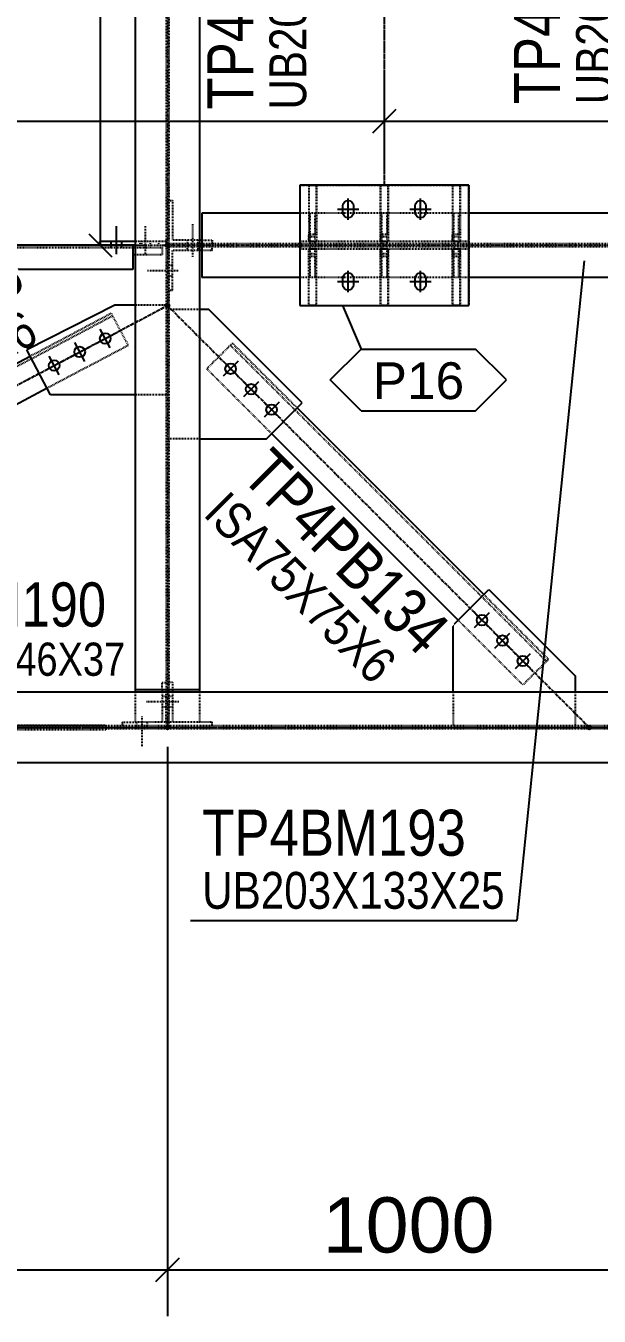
# Model space of a CAD drawing. Header units: millimetres. Extents: x 2102 to 21371, y 12217 to 26594.
# Drawn here: x 17838 to 19028, y 13100 to 15776 of the extents above; entities that cross this region are included whole.
import ezdxf

# ---------------------------------------------------------------- set-up
doc = ezdxf.new("R2010")
doc.units = ezdxf.units.MM
for name, pattern in [('CENTER', [12.7, 7.9375, -1.5875, 1.5875, -1.5875]), ('DXK_LINE_DOT2', [3.9198, 1.9599, -1.9599]), ('DXK_LINE_DOT3', [5.9187, 2.979, -0.9799, 0.9799, -0.9799]), ('DXK_LINE_DOT5', [7.8785, 2.979, -0.9799, 0.9799, -0.9799, 0.9799, -0.9799])]:
    doc.linetypes.add(name, pattern=pattern)
for name, color, linetype in [('1', 7, 'Continuous'), ('2', 7, 'Continuous'), ('4', 7, 'Continuous'), ('6', 7, 'Continuous'), ('7', 7, 'Continuous'), ('8', 7, 'Continuous')]:
    doc.layers.add(name, color=color, linetype=linetype)
doc.styles.add('Arial', font='arial.ttf', dxfattribs={"height": 0.2})
doc.styles.add('Arial Narrow', font='ARIALN.TTF', dxfattribs={"height": 0.2})

# ---------------------------------------------------------------- blocks, each defined once
blk = doc.blocks.new('GridLine-116860372-116905 - 114867')
at = {"layer": '2', "color": 7, "linetype": 'DXK_LINE_DOT5'}
blk.add_line((2535.4, 12570.8), (24512.1, 12570.8), dxfattribs=at)
blk = doc.blocks.new('Part-116860372-114922 - 114867')
at = {"layer": '4', "linetype": 'Continuous'}
for points in [[(20200.6, 12565.8, -1), (20200.6, 12575.8, -1)], [(23950.6, 12565.8, -1), (23950.6, 12575.8, -1)]]:
    blk.add_hatch(color=4, dxfattribs=at).paths.add_polyline_path(points)
at = {"layer": '1', "color": 6, "linetype": 'DXK_LINE_DOT2'}
for p, q in [((20583.1, 12662.3), (20583.1, 12564.6)), ((23568.1, 12574.8), (20583.1, 12574.8)), ((23568.1, 12566.9), (20583.1, 12566.9)), ((23568.1, 12564.6), (23568.1, 12577.1))]:
    blk.add_line(p, q, dxfattribs=at)
at = {"layer": '2', "color": 2, "linetype": 'Continuous'}
for p, q in [((20583.1, 12662.3), (20583.1, 12577.1)), ((23568.1, 12662.3), (20583.1, 12662.3)), ((23568.1, 12577.1), (23568.1, 12662.3)), ((20583.1, 12564.6), (20583.1, 12479.3)), ((23568.1, 12479.3), (23568.1, 12564.6)), ((23568.1, 12479.3), (20583.1, 12479.3))]:
    blk.add_line(p, q, dxfattribs=at)
at = {"layer": '4', "color": 4, "linetype": 'CENTER'}
blk.add_line((20200.6, 12570.8), (23950.6, 12570.8), dxfattribs=at)
at = {"layer": '4', "color": 4, "linetype": 'Continuous'}
for centre in [(20200.6, 12570.8), (23950.6, 12570.8)]:
    blk.add_circle(centre, 5, dxfattribs=at)
blk = doc.blocks.new('Bolt-116860372-115336 - 114867')
at = {"layer": '1', "color": 1, "linetype": 'DXK_LINE_DOT2'}
for p, q in [((21370.8, 12584.8), (21370.8, 12574.8)), ((21384.5, 12599.1), (21384.5, 12520.3)), ((21398.3, 12584.8), (21398.3, 12574.8)), ((21370.8, 12574.8), (21370.8, 12566.9)), ((21398.3, 12574.8), (21398.3, 12566.9))]:
    blk.add_line(p, q, dxfattribs=at)
blk = doc.blocks.new('Part-116860372-114998 - 114867')
at = {"layer": '4', "linetype": 'Continuous'}
for points in [[(21450.6, 15578.3, -1), (21450.6, 15588.3, -1)], [(21450.6, 12565.8, -1), (21450.6, 12575.8, -1)]]:
    blk.add_hatch(color=4, dxfattribs=at).paths.add_polyline_path(points)
at = {"layer": '1', "color": 6, "linetype": 'DXK_LINE_DOT2'}
for p, q in [((21367.3, 15569.1), (21367.3, 15479.8)), ((21533.8, 15569.1), (21367.3, 15569.1)), ((21447, 15569.1), (21447, 13666)), ((21454.1, 15569.1), (21454.1, 15479.8)), ((21533.8, 15569.1), (21533.8, 15479.8)), ((21454.1, 15473.5), (21454.1, 12668.6)), ((21447, 13666), (21447, 12668.6)), ((21367.3, 12662.3), (21367.3, 12584.8)), ((21447, 12584.8), (21447, 12662.3)), ((21454.1, 12662.3), (21454.1, 12584.8)), ((21533.8, 12662.3), (21533.8, 12584.8)), ((21533.8, 12584.8), (21367.3, 12584.8))]:
    blk.add_line(p, q, dxfattribs=at)
at = {"layer": '2', "color": 2, "linetype": 'Continuous'}
for p, q in [((21367.3, 15479.8), (21367.3, 12662.3)), ((21533.8, 15473.5), (21367.3, 15473.5)), ((21447, 15479.8), (21447, 15473.5)), ((21454.1, 15479.8), (21454.1, 15473.5)), ((21533.8, 15479.8), (21533.8, 12662.3)), ((21533.8, 12668.6), (21367.3, 12668.6)), ((21447, 12668.6), (21447, 12662.3)), ((21454.1, 12668.6), (21454.1, 12662.3))]:
    blk.add_line(p, q, dxfattribs=at)
at = {"layer": '4', "color": 4, "linetype": 'CENTER'}
blk.add_line((21450.6, 15583.3), (21450.6, 12570.8), dxfattribs=at)
at = {"layer": '4', "color": 4, "linetype": 'Continuous'}
for centre in [(21450.6, 15583.3), (21450.6, 12570.8)]:
    blk.add_circle(centre, 5, dxfattribs=at)
blk = doc.blocks.new('Part-116860372-115019 - 114867')
at = {"layer": '4', "linetype": 'Continuous'}
for points in [[(21450.6, 13815.8, -1), (21450.6, 13825.8, -1)], [(22700.6, 13815.8, -1), (22700.6, 13825.8, -1)]]:
    blk.add_hatch(color=4, dxfattribs=at).paths.add_polyline_path(points)
at = {"layer": '1', "color": 6, "linetype": 'DXK_LINE_DOT2'}
for p, q in [((22231.7, 13904.1), (21794.2, 13904.1)), ((21464.1, 13824.4), (21464.1, 13817.3)), ((21533.8, 13824.4), (21464.1, 13824.4)), ((22611.1, 13824.4), (21540.1, 13824.4)), ((22687, 13824.4), (22617.3, 13824.4)), ((22687, 13824.4), (22687, 13817.3)), ((21533.8, 13817.3), (21464.1, 13817.3)), ((22611.1, 13817.3), (21540.1, 13817.3)), ((22687, 13817.3), (22617.3, 13817.3)), ((22231.7, 13737.6), (21794.2, 13737.6))]:
    blk.add_line(p, q, dxfattribs=at)
at = {"layer": '2', "color": 2, "linetype": 'Continuous'}
for p, q in [((21540.1, 13904.1), (21540.1, 13737.6)), ((21794.2, 13904.1), (21540.1, 13904.1)), ((22611.1, 13904.1), (22231.7, 13904.1)), ((22611.1, 13904.1), (22611.1, 13737.6)), ((21540.1, 13824.4), (21533.8, 13824.4)), ((22617.3, 13824.4), (22611.1, 13824.4)), ((21540.1, 13817.3), (21533.8, 13817.3)), ((22617.3, 13817.3), (22611.1, 13817.3)), ((21794.2, 13737.6), (21540.1, 13737.6)), ((22611.1, 13737.6), (22231.7, 13737.6))]:
    blk.add_line(p, q, dxfattribs=at)
at = {"layer": '4', "color": 4, "linetype": 'CENTER'}
blk.add_line((21450.6, 13820.8), (22700.6, 13820.8), dxfattribs=at)
at = {"layer": '4', "color": 4, "linetype": 'Continuous'}
for centre in [(21450.6, 13820.8), (22700.6, 13820.8)]:
    blk.add_circle(centre, 5, dxfattribs=at)
blk = doc.blocks.new('Part-116860372-115026 - 114867')
at = {"layer": '4', "linetype": 'Continuous'}
for points in [[(20200.6, 13815.8, -1), (20200.6, 13825.8, -1)], [(21450.6, 13815.8, -1), (21450.6, 13825.8, -1)]]:
    blk.add_hatch(color=4, dxfattribs=at).paths.add_polyline_path(points)
at = {"layer": '1', "color": 6, "linetype": 'DXK_LINE_DOT2'}
for p, q in [((20216.8, 13820.8), (20216.8, 13758.3)), ((20363.1, 13820.8), (20216.8, 13820.8)), ((21361.1, 13820.8), (21437, 13820.8)), ((21437, 13820.8), (21437, 13795.8)), ((20356.8, 13814.6), (20216.8, 13814.6)), ((21361.1, 13814.6), (20363.1, 13814.6)), ((21437, 13814.6), (21367.3, 13814.6)), ((21437, 13795.8), (21367.3, 13795.8)), ((20356.8, 13758.3), (20216.8, 13758.3))]:
    blk.add_line(p, q, dxfattribs=at)
at = {"layer": '2', "color": 2, "linetype": 'Continuous'}
for p, q in [((21361.1, 13820.8), (20363.1, 13820.8)), ((20363.1, 13758.3), (20363.1, 13820.8)), ((21361.1, 13820.8), (21361.1, 13758.3)), ((20363.1, 13814.6), (20356.8, 13814.6)), ((21367.3, 13814.6), (21361.1, 13814.6)), ((21367.3, 13795.8), (21361.1, 13795.8)), ((21361.1, 13758.3), (20356.8, 13758.3))]:
    blk.add_line(p, q, dxfattribs=at)
at = {"layer": '4', "color": 4, "linetype": 'CENTER'}
for p, q in [((20200.6, 13820.8), (20216.8, 13820.8)), ((20363.1, 13820.8), (21361.1, 13820.8)), ((21437, 13820.8), (21450.6, 13820.8))]:
    blk.add_line(p, q, dxfattribs=at)
at = {"layer": '4', "color": 4, "linetype": 'Continuous'}
for centre in [(20200.6, 13820.8), (21450.6, 13820.8)]:
    blk.add_circle(centre, 5, dxfattribs=at)
blk = doc.blocks.new('Part-116860372-116426 - 114867')
at = {"layer": '1', "color": 6, "linetype": 'DXK_LINE_DOT2'}
for p, q in [((21816.8, 13977.1), (21816.8, 13849.6)), ((21816.9, 13977.1), (21816.9, 13849.6)), ((21816.9, 13977.1), (21836.8, 13977.1)), ((21836.8, 13977.1), (21836.9, 13977.1)), ((21836.8, 13849.6), (21836.8, 13977.1)), ((21836.9, 13977.1), (21836.9, 13849.6)), ((21816.8, 13849.6), (21816.8, 13830.8)), ((21816.8, 13849.6), (21816.9, 13849.6)), ((21816.8, 13830.8), (21816.9, 13830.8)), ((21836.9, 13830.8), (21816.8, 13830.8)), ((21816.9, 13830.8), (21816.9, 13849.6)), ((21816.9, 13849.6), (21836.9, 13849.6)), ((21836.8, 13849.6), (21836.8, 13830.8)), ((21836.9, 13849.6), (21836.9, 13830.8))]:
    blk.add_line(p, q, dxfattribs=at)
at = {"layer": '2', "color": 2, "linetype": 'Continuous'}
for p, q in [((21816.9, 13977.1), (21816.8, 13977.1)), ((21816.8, 13977.1), (21816.8, 13977.1)), ((21816.8, 13977.1), (21816.9, 13977.1)), ((21816.9, 13977.1), (21816.9, 13977.1)), ((21816.9, 13977.1), (21836.9, 13977.1)), ((21836.9, 13977.1), (21836.9, 13977.1))]:
    blk.add_line(p, q, dxfattribs=at)
blk = doc.blocks.new('Part-116860372-115074 - 114867')
at = {"layer": '4', "linetype": 'Continuous'}
for points in [[(21450.6, 13659.6, -1), (21450.6, 13669.6, -1)], [(20200.6, 12998.3, -1), (20200.6, 13008.3, -1)]]:
    blk.add_hatch(color=4, dxfattribs=at).paths.add_polyline_path(points)
at = {"layer": '1', "color": 6, "linetype": 'DXK_LINE_DOT2'}
for p, q in [((21308.2, 13637.4), (20379.1, 13145.8)), ((21304.7, 13644), (21094.8, 13532.9)), ((21304.7, 13644), (21348.6, 13561.1)), ((21348.6, 13561.1), (21138.6, 13450.1)), ((20375.6, 13152.5), (20585.5, 13263.5)), ((20419.4, 13069.6), (20375.6, 13152.5)), ((20629.3, 13180.7), (20419.4, 13069.6))]:
    blk.add_line(p, q, dxfattribs=at)
at = {"layer": '2', "color": 2, "linetype": 'Continuous'}
for p, q in [((21094.8, 13532.9), (20585.5, 13263.5)), ((21138.6, 13450.1), (20629.3, 13180.7))]:
    blk.add_line(p, q, dxfattribs=at)
at = {"layer": '4', "color": 4, "linetype": 'CENTER'}
blk.add_line((20200.6, 13003.3), (21450.6, 13664.6), dxfattribs=at)
at = {"layer": '4', "color": 4, "linetype": 'Continuous'}
for centre in [(21450.6, 13664.6), (20200.6, 13003.3)]:
    blk.add_circle(centre, 5, dxfattribs=at)
blk = doc.blocks.new('Part-116860372-115075 - 114867')
at = {"layer": '4', "linetype": 'Continuous'}
for points in [[(21450.6, 13659.6, -1), (21450.6, 13669.6, -1)], [(22544.3, 12565.8, -1), (22544.3, 12575.8, -1)]]:
    blk.add_hatch(color=4, dxfattribs=at).paths.add_polyline_path(points)
at = {"layer": '1', "color": 6, "linetype": 'DXK_LINE_DOT2'}
for p, q in [((21618.9, 13567), (21552.6, 13500.7)), ((22433.2, 12742.1), (21613.6, 13561.7)), ((21618.9, 13567), (21786.8, 13399.1)), ((21720.5, 13332.8), (21552.6, 13500.7)), ((22438.5, 12747.4), (22270.6, 12915.3)), ((22372.2, 12681.1), (22204.3, 12849)), ((22438.5, 12747.4), (22372.2, 12681.1))]:
    blk.add_line(p, q, dxfattribs=at)
at = {"layer": '2', "color": 2, "linetype": 'Continuous'}
for p, q in [((22270.6, 12915.3), (21786.8, 13399.1)), ((22204.3, 12849), (21720.5, 13332.8))]:
    blk.add_line(p, q, dxfattribs=at)
at = {"layer": '4', "color": 4, "linetype": 'CENTER'}
blk.add_line((21450.6, 13664.6), (22544.3, 12570.8), dxfattribs=at)
at = {"layer": '4', "color": 4, "linetype": 'Continuous'}
for centre in [(21450.6, 13664.6), (22544.3, 12570.8)]:
    blk.add_circle(centre, 5, dxfattribs=at)
blk = doc.blocks.new('Bolt-116860372-115309 - 114867')
at = {"layer": '1', "color": 1, "linetype": 'DXK_LINE_DOT2'}
for p, q in [((21447, 12651), (21437, 12651)), ((21454.1, 12651), (21447, 12651)), ((21464.1, 12651), (21454.1, 12651)), ((21480.4, 12637.3), (21395.4, 12637.3)), ((21447, 12623.5), (21437, 12623.5)), ((21454.1, 12623.5), (21447, 12623.5)), ((21464.1, 12623.5), (21454.1, 12623.5))]:
    blk.add_line(p, q, dxfattribs=at)
blk = doc.blocks.new('Bolt-116860372-116122 - 114867')
at = {"layer": '2', "color": 1, "linetype": 'Continuous'}
for p, q in [((22246.7, 12868.5), (22285.6, 12829.6)), ((22246.7, 12829.6), (22285.6, 12868.5)), ((22299.7, 12815.4), (22338.6, 12776.5)), ((22299.7, 12776.5), (22338.6, 12815.4)), ((22352.8, 12762.4), (22391.6, 12723.5)), ((22352.8, 12723.5), (22391.6, 12762.4))]:
    blk.add_line(p, q, dxfattribs=at)
for centre in [(22266.1, 12849), (22319.2, 12796), (22372.2, 12743)]:
    blk.add_circle(centre, 13.7, dxfattribs=at)
blk = doc.blocks.new('Part-116860372-115307 - 114867')
at = {"layer": '1', "color": 6, "linetype": 'DXK_LINE_DOT2'}
for p, q in [((21437, 12668.6), (21437, 12687.3)), ((21437, 12687.3), (21447, 12687.3)), ((21437, 12662.3), (21437, 12584.8)), ((21447, 12668.6), (21447, 12662.3)), ((21334.5, 12574.8), (21334.5, 12584.8)), ((21334.5, 12584.8), (21367.3, 12584.8)), ((21447, 12584.8), (21447, 12574.8))]:
    blk.add_line(p, q, dxfattribs=at)
at = {"layer": '2', "color": 2, "linetype": 'Continuous'}
blk.add_line((21437, 12668.6), (21437, 12662.3), dxfattribs=at)
blk = doc.blocks.new('Part-116860372-116118 - 114867')
at = {"layer": '1', "color": 6, "linetype": 'DXK_LINE_DOT2'}
for p, q in [((21533.8, 13654.5), (21454.1, 13654.5)), ((21533.8, 13319.5), (21454.1, 13319.5))]:
    blk.add_line(p, q, dxfattribs=at)
at = {"layer": '2', "color": 2, "linetype": 'Continuous'}
for p, q in [((21557.8, 13654.5), (21533.8, 13654.5)), ((21800.1, 13412.3), (21557.8, 13654.5)), ((21707.3, 13319.5), (21800.1, 13412.3)), ((21533.8, 13319.5), (21707.3, 13319.5))]:
    blk.add_line(p, q, dxfattribs=at)
blk = doc.blocks.new('Part-116860372-115308 - 114867')
at = {"layer": '1', "color": 6, "linetype": 'DXK_LINE_DOT2'}
for p, q in [((21464.1, 12687.3), (21454.1, 12687.3)), ((21464.1, 12687.3), (21464.1, 12668.6)), ((21454.1, 12668.6), (21454.1, 12662.3)), ((21464.1, 12662.3), (21464.1, 12584.8)), ((21454.1, 12584.8), (21454.1, 12574.8)), ((21566.6, 12584.8), (21533.8, 12584.8)), ((21566.6, 12574.8), (21566.6, 12584.8))]:
    blk.add_line(p, q, dxfattribs=at)
at = {"layer": '2', "color": 2, "linetype": 'Continuous'}
blk.add_line((21464.1, 12668.6), (21464.1, 12662.3), dxfattribs=at)
blk = doc.blocks.new('Part-116860372-115319 - 114867')
at = {"layer": '1', "color": 6, "linetype": 'DXK_LINE_DOT2'}
for p, q in [((21454.1, 13936.9), (21464.1, 13936.9)), ((21464.1, 13936.9), (21464.1, 13834.4)), ((21464.1, 13824.4), (21454.1, 13824.4)), ((21533.8, 13834.4), (21464.1, 13834.4)), ((21540.1, 13824.4), (21533.8, 13824.4)), ((21540.1, 13834.4), (21566.6, 13834.4)), ((21566.6, 13834.4), (21566.6, 13824.4))]:
    blk.add_line(p, q, dxfattribs=at)
at = {"layer": '2', "color": 2, "linetype": 'Continuous'}
blk.add_line((21540.1, 13834.4), (21533.8, 13834.4), dxfattribs=at)
blk = doc.blocks.new('Part-116860372-115320 - 114867')
at = {"layer": '1', "color": 6, "linetype": 'DXK_LINE_DOT2'}
for p, q in [((21464.1, 13817.3), (21454.1, 13817.3)), ((21464.1, 13704.8), (21464.1, 13807.3)), ((21533.8, 13807.3), (21464.1, 13807.3)), ((21540.1, 13817.3), (21533.8, 13817.3)), ((21566.6, 13807.3), (21540.1, 13807.3)), ((21566.6, 13807.3), (21566.6, 13817.3)), ((21454.1, 13704.8), (21464.1, 13704.8))]:
    blk.add_line(p, q, dxfattribs=at)
at = {"layer": '2', "color": 2, "linetype": 'Continuous'}
blk.add_line((21540.1, 13807.3), (21533.8, 13807.3), dxfattribs=at)
blk = doc.blocks.new('Bolt-116860372-115321 - 114867')
at = {"layer": '1', "color": 1, "linetype": 'DXK_LINE_DOT2'}
for p, q in [((21516.6, 13791), (21516.6, 13876)), ((21502.9, 13824.4), (21502.9, 13834.4)), ((21502.9, 13817.3), (21502.9, 13824.4)), ((21530.4, 13824.4), (21530.4, 13834.4)), ((21530.4, 13817.3), (21530.4, 13824.4)), ((21502.9, 13807.3), (21502.9, 13817.3)), ((21530.4, 13807.3), (21530.4, 13817.3))]:
    blk.add_line(p, q, dxfattribs=at)
blk = doc.blocks.new('Bolt-116860372-115339 - 114867')
at = {"layer": '1', "color": 1, "linetype": 'DXK_LINE_DOT2'}
for p, q in [((21478.1, 13754.8), (21399.3, 13754.8)), ((21454.1, 13768.5), (21447, 13768.5)), ((21464.1, 13768.5), (21454.1, 13768.5)), ((21454.1, 13741), (21447, 13741)), ((21464.1, 13741), (21454.1, 13741))]:
    blk.add_line(p, q, dxfattribs=at)
blk = doc.blocks.new('Part-116860372-116423 - 114867')
at = {"layer": '1', "color": 6, "linetype": 'DXK_LINE_DOT2'}
for p, q in [((21794.3, 13810.8), (21794.3, 13830.8)), ((21794.3, 13810.8), (21794.3, 13830.8)), ((21794.3, 13830.8), (21794.3, 13830.8)), ((22231.7, 13830.8), (21794.3, 13830.8)), ((22231.8, 13810.8), (22231.8, 13830.8)), ((21794.3, 13810.8), (21794.3, 13810.8)), ((22231.7, 13810.8), (21794.3, 13810.8))]:
    blk.add_line(p, q, dxfattribs=at)
at = {"layer": '2', "color": 2, "linetype": 'Continuous'}
for p, q in [((22231.7, 13830.8), (22231.8, 13830.8)), ((22231.8, 13830.8), (22231.8, 13810.8)), ((22231.8, 13810.8), (22231.7, 13810.8))]:
    blk.add_line(p, q, dxfattribs=at)
blk = doc.blocks.new('Part-116860372-116431 - 114867')
at = {"layer": '1', "color": 6, "linetype": 'DXK_LINE_DOT2'}
for p, q in [((22023, 13810.9), (22003, 13810.9)), ((22003, 13792.1), (22003, 13810.9)), ((22003, 13810.9), (22003, 13792.1)), ((22023, 13792.1), (22003, 13792.1)), ((22003, 13664.6), (22003, 13792.1)), ((22003, 13792.1), (22003, 13792.1)), ((22003, 13792.1), (22003, 13664.6)), ((22023, 13810.9), (22023, 13792.1)), ((22023, 13792.1), (22023, 13810.9)), ((22023, 13810.9), (22023, 13810.9)), ((22023, 13792.1), (22023, 13664.6)), ((22023, 13664.6), (22023, 13792.1)), ((22023, 13664.6), (22003, 13664.6)), ((22003, 13664.6), (22003, 13664.6)), ((22003, 13664.6), (22003, 13664.6)), ((22023, 13664.6), (22023, 13664.6))]:
    blk.add_line(p, q, dxfattribs=at)
blk = doc.blocks.new('Part-116860372-116425 - 114867')
at = {"layer": '2', "color": 2, "linetype": 'Continuous'}
for p, q in [((21794.2, 13977.1), (21794.2, 13664.6)), ((22231.7, 13977), (21794.2, 13977.1)), ((22231.7, 13664.5), (22231.7, 13977)), ((21794.2, 13664.6), (22231.7, 13664.5))]:
    blk.add_line(p, q, dxfattribs=at)
blk = doc.blocks.new('Part-116860372-116439 - 114867')
at = {"layer": '1', "color": 6, "linetype": 'DXK_LINE_DOT2'}
for p, q in [((22193, 13824.4), (22193, 13904.1)), ((22205.5, 13904.1), (22205.5, 13824.4)), ((22205.5, 13843.1), (22193, 13843.1))]:
    blk.add_line(p, q, dxfattribs=at)
blk = doc.blocks.new('Bolt-116860372-115827 - 114867')
at = {"layer": '1', "color": 1, "linetype": 'DXK_LINE_DOT2'}
for p, q in [((21393.3, 13798.3), (21393.3, 13870.8)), ((21379.5, 13820.8), (21379.5, 13830.8)), ((21379.5, 13814.6), (21379.5, 13820.8)), ((21407, 13820.8), (21407, 13830.8)), ((21407, 13814.6), (21407, 13820.8))]:
    blk.add_line(p, q, dxfattribs=at)
at = {"layer": '2', "color": 1, "linetype": 'Continuous'}
for p, q in [((21318.3, 13798.3), (21318.3, 13870.8)), ((21304.5, 13820.8), (21304.5, 13830.8)), ((21304.5, 13814.6), (21304.5, 13820.8)), ((21332, 13820.8), (21332, 13830.8)), ((21332, 13814.6), (21332, 13820.8))]:
    blk.add_line(p, q, dxfattribs=at)
blk = doc.blocks.new('Part-116860372-115826 - 114867')
at = {"layer": '1', "color": 6, "linetype": 'DXK_LINE_DOT2'}
for p, q in [((21447, 13830.8), (21367.3, 13830.8)), ((21384.5, 13820.8), (21384.5, 13830.8)), ((21428.3, 13820.8), (21428.3, 13830.8)), ((21447, 13830.8), (21447, 13820.8))]:
    blk.add_line(p, q, dxfattribs=at)
at = {"layer": '2', "color": 2, "linetype": 'Continuous'}
for p, q in [((21367.3, 13830.8), (21274.5, 13830.8)), ((21274.5, 13830.8), (21274.5, 13820.8)), ((21367.3, 13820.8), (21361.1, 13820.8))]:
    blk.add_line(p, q, dxfattribs=at)
blk = doc.blocks.new('Part-116860372-116424 - 114867')
at = {"layer": '1', "color": 6, "linetype": 'DXK_LINE_DOT2'}
for p, q in [((22189.3, 13977), (22189.3, 13849.6)), ((22189.4, 13977.1), (22209.3, 13977.1)), ((22189.4, 13977), (22189.4, 13849.6)), ((22209.3, 13977.1), (22209.4, 13977.1)), ((22209.3, 13849.6), (22209.3, 13977.1)), ((22209.4, 13977), (22209.4, 13849.6)), ((22189.3, 13849.6), (22189.3, 13830.8)), ((22189.3, 13849.6), (22189.4, 13849.6)), ((22189.3, 13830.8), (22189.4, 13830.8)), ((22209.4, 13830.8), (22189.3, 13830.8)), ((22189.4, 13830.8), (22189.4, 13849.6)), ((22189.4, 13849.6), (22209.4, 13849.6)), ((22209.3, 13849.6), (22209.3, 13830.8)), ((22209.4, 13849.6), (22209.4, 13830.8))]:
    blk.add_line(p, q, dxfattribs=at)
at = {"layer": '2', "color": 2, "linetype": 'Continuous'}
for p, q in [((22189.4, 13977.1), (22189.3, 13977.1)), ((22189.3, 13977.1), (22189.3, 13977)), ((22189.3, 13977.1), (22189.4, 13977.1)), ((22189.4, 13977.1), (22189.4, 13977)), ((22189.4, 13977.1), (22209.4, 13977.1)), ((22209.4, 13977.1), (22209.4, 13977))]:
    blk.add_line(p, q, dxfattribs=at)
blk = doc.blocks.new('Part-116860372-116428 - 114867')
at = {"layer": '1', "color": 6, "linetype": 'DXK_LINE_DOT2'}
for p, q in [((21794.2, 13977.1), (21794.2, 13664.6)), ((21794.2, 13977.1), (22231.7, 13977)), ((22231.7, 13977), (22231.7, 13664.5)), ((21794.2, 13664.6), (22231.7, 13664.5))]:
    blk.add_line(p, q, dxfattribs=at)
blk = doc.blocks.new('Bolt-116860372-116119 - 114867')
at = {"layer": '2', "color": 1, "linetype": 'Continuous'}
for p, q in [((21633.9, 13481.3), (21595, 13520.2)), ((21633.9, 13520.2), (21595, 13481.3)), ((21686.9, 13428.2), (21648, 13467.1)), ((21686.9, 13467.1), (21648, 13428.2)), ((21740, 13375.2), (21701.1, 13414.1)), ((21740, 13414.1), (21701.1, 13375.2))]:
    blk.add_line(p, q, dxfattribs=at)
for centre in [(21614.4, 13500.7), (21667.5, 13447.7), (21720.5, 13394.6)]:
    blk.add_circle(centre, 13.7, dxfattribs=at)
blk = doc.blocks.new('Part-116860372-116121 - 114867')
at = {"layer": '1', "color": 6, "linetype": 'DXK_LINE_DOT2'}
for p, q in [((22191, 12662.3), (22191, 12574.8)), ((22507.5, 12662.3), (22507.5, 12574.8))]:
    blk.add_line(p, q, dxfattribs=at)
at = {"layer": '2', "color": 2, "linetype": 'Continuous'}
for p, q in [((22191, 12835.8), (22283.8, 12928.6)), ((22283.8, 12928.6), (22507.5, 12704.9)), ((22191, 12662.3), (22191, 12835.8)), ((22507.5, 12704.9), (22507.5, 12662.3))]:
    blk.add_line(p, q, dxfattribs=at)
blk = doc.blocks.new('Bolt-116860372-116432 - 114867')
at = {"layer": '2', "color": 1, "linetype": 'Continuous'}
for p, q in [((21905.5, 13923.3), (21906.5, 13928.6)), ((21905.5, 13905.8), (21905.5, 13923.3)), ((21906.5, 13928.6), (21909.5, 13933)), ((21909.5, 13933), (21914, 13936)), ((21914, 13936), (21919.2, 13937.1)), ((21919.2, 13887.1), (21919.2, 13942.1)), ((21919.2, 13937.1), (21919.2, 13937.1)), ((21919.2, 13937.1), (21924.5, 13936)), ((21924.5, 13936), (21928.9, 13933)), ((21928.9, 13933), (21931.9, 13928.6)), ((21931.9, 13928.6), (21933, 13923.3)), ((21933, 13923.3), (21933, 13905.8)), ((22093, 13923.3), (22094, 13928.6)), ((22093, 13905.8), (22093, 13923.3)), ((22094, 13928.6), (22097, 13933)), ((22097, 13933), (22101.5, 13936)), ((22101.5, 13936), (22106.7, 13937.1)), ((22106.7, 13887.1), (22106.7, 13942.1)), ((22106.7, 13937.1), (22106.7, 13937.1)), ((22106.7, 13937.1), (22112, 13936)), ((22112, 13936), (22116.4, 13933)), ((22116.4, 13933), (22119.4, 13928.6)), ((22119.4, 13928.6), (22120.5, 13923.3)), ((22120.5, 13923.3), (22120.5, 13905.8)), ((21891.7, 13914.6), (21946.7, 13914.6)), ((21906.5, 13900.6), (21905.5, 13905.8)), ((21909.5, 13896.1), (21906.5, 13900.6)), ((21914, 13893.1), (21909.5, 13896.1)), ((21919.2, 13892.1), (21914, 13893.1)), ((21924.5, 13893.1), (21919.2, 13892.1)), ((21919.2, 13892.1), (21919.2, 13892.1)), ((21928.9, 13896.1), (21924.5, 13893.1)), ((21931.9, 13900.6), (21928.9, 13896.1)), ((21933, 13905.8), (21931.9, 13900.6)), ((22079.2, 13914.6), (22134.2, 13914.5)), ((22094, 13900.5), (22093, 13905.8)), ((22097, 13896.1), (22094, 13900.5)), ((22101.5, 13893.1), (22097, 13896.1)), ((22106.7, 13892.1), (22101.5, 13893.1)), ((22112, 13893.1), (22106.7, 13892.1)), ((22106.7, 13892.1), (22106.7, 13892.1)), ((22116.4, 13896.1), (22112, 13893.1)), ((22119.4, 13900.5), (22116.4, 13896.1)), ((22120.5, 13905.8), (22119.4, 13900.5)), ((21919.2, 13699.6), (21919.2, 13754.6)), ((22106.7, 13699.6), (22106.7, 13754.6)), ((21891.7, 13727.1), (21946.7, 13727.1)), ((21905.5, 13735.8), (21906.5, 13741.1)), ((21905.5, 13718.3), (21905.5, 13735.8)), ((21906.5, 13713.1), (21905.5, 13718.3)), ((21906.5, 13741.1), (21909.5, 13745.5)), ((21909.5, 13745.5), (21913.9, 13748.5)), ((21913.9, 13748.5), (21919.2, 13749.6)), ((21919.2, 13749.6), (21919.2, 13749.6)), ((21919.2, 13749.6), (21924.5, 13748.5)), ((21924.5, 13748.5), (21928.9, 13745.5)), ((21928.9, 13745.5), (21931.9, 13741.1)), ((21931.9, 13741.1), (21933, 13735.8)), ((21933, 13718.3), (21931.9, 13713.1)), ((21933, 13735.8), (21933, 13718.3)), ((22079.2, 13727.1), (22134.2, 13727)), ((22093, 13735.8), (22094, 13741.1)), ((22093, 13718.3), (22093, 13735.8)), ((22094, 13713), (22093, 13718.3)), ((22094, 13741.1), (22097, 13745.5)), ((22097, 13745.5), (22101.4, 13748.5)), ((22101.4, 13748.5), (22106.7, 13749.6)), ((22106.7, 13749.6), (22106.7, 13749.6)), ((22106.7, 13749.6), (22112, 13748.5)), ((22112, 13748.5), (22116.4, 13745.5)), ((22116.4, 13745.5), (22119.4, 13741.1)), ((22119.4, 13741.1), (22120.5, 13735.8)), ((22120.5, 13718.3), (22119.4, 13713)), ((22120.5, 13735.8), (22120.5, 13718.3)), ((21909.5, 13708.6), (21906.5, 13713.1)), ((21913.9, 13705.6), (21909.5, 13708.6)), ((21919.2, 13704.6), (21913.9, 13705.6)), ((21924.5, 13705.6), (21919.2, 13704.6)), ((21919.2, 13704.6), (21919.2, 13704.6)), ((21928.9, 13708.6), (21924.5, 13705.6)), ((21931.9, 13713.1), (21928.9, 13708.6)), ((22097, 13708.6), (22094, 13713)), ((22101.4, 13705.6), (22097, 13708.6)), ((22106.7, 13704.6), (22101.4, 13705.6)), ((22112, 13705.6), (22106.7, 13704.6)), ((22106.7, 13704.6), (22106.7, 13704.6)), ((22116.4, 13708.6), (22112, 13705.6)), ((22119.4, 13713), (22116.4, 13708.6))]:
    blk.add_line(p, q, dxfattribs=at)
blk = doc.blocks.new('Part-116860372-116436 - 114867')
at = {"layer": '1', "color": 6, "linetype": 'DXK_LINE_DOT2'}
for p, q in [((22006.7, 13737.6), (22006.7, 13817.3)), ((22019.2, 13798.5), (22006.7, 13798.5)), ((22019.2, 13817.3), (22019.2, 13737.6))]:
    blk.add_line(p, q, dxfattribs=at)
blk = doc.blocks.new('Part-116860372-116163 - 114867')
at = {"layer": '1', "color": 6, "linetype": 'DXK_LINE_DOT2'}
for p, q in [((21447, 13666), (21367.3, 13666)), ((21447, 13433.5), (21367.3, 13433.5))]:
    blk.add_line(p, q, dxfattribs=at)
at = {"layer": '2', "color": 2, "linetype": 'Continuous'}
for p, q in [((21314.1, 13666), (21086, 13549.5)), ((21367.3, 13666), (21314.1, 13666)), ((21147.4, 13433.5), (21086, 13549.5)), ((21367.3, 13433.5), (21147.4, 13433.5))]:
    blk.add_line(p, q, dxfattribs=at)
blk = doc.blocks.new('Bolt-116860372-116164 - 114867')
at = {"layer": '2', "color": 1, "linetype": 'Continuous'}
for p, q in [((21265.1, 13566.5), (21313.8, 13592.2)), ((21302.3, 13555), (21276.6, 13603.7)), ((21198.8, 13531.4), (21247.5, 13557.1)), ((21236, 13520), (21210.3, 13568.6)), ((21132.5, 13496.3), (21181.2, 13522.1)), ((21169.7, 13484.9), (21144, 13533.5))]:
    blk.add_line(p, q, dxfattribs=at)
for centre in [(21289.4, 13579.3), (21223.1, 13544.3), (21156.9, 13509.2)]:
    blk.add_circle(centre, 13.8, dxfattribs=at)
blk = doc.blocks.new('Part-116860372-116427 - 114867')
at = {"layer": '1', "color": 6, "linetype": 'DXK_LINE_DOT2'}
for p, q in [((22003, 13849.5), (22003, 13977.1)), ((22003, 13977.1), (22003, 13977.1)), ((22003, 13977.1), (22003, 13849.5)), ((22003, 13977.1), (22023, 13977.1)), ((22003, 13977.1), (22003, 13977.1)), ((22023, 13977.1), (22023, 13849.5)), ((22023, 13977.1), (22023, 13977.1)), ((22023, 13849.5), (22023, 13977.1)), ((22003, 13830.8), (22003, 13849.5)), ((22003, 13849.5), (22003, 13830.8)), ((22003, 13849.5), (22023, 13849.5)), ((22003, 13849.5), (22003, 13849.5)), ((22003, 13830.8), (22003, 13830.8)), ((22023, 13830.8), (22003, 13830.8)), ((22023, 13849.5), (22023, 13830.8)), ((22023, 13849.5), (22023, 13830.8))]:
    blk.add_line(p, q, dxfattribs=at)
blk = doc.blocks.new('Part-116860372-116429 - 114867')
at = {"layer": '1', "color": 6, "linetype": 'DXK_LINE_DOT2'}
for p, q in [((22209.4, 13810.8), (22189.3, 13810.8)), ((22189.3, 13810.8), (22189.3, 13792.1)), ((22189.4, 13792.1), (22189.3, 13792.1)), ((22189.3, 13792.1), (22189.3, 13664.5)), ((22189.4, 13792.1), (22189.4, 13810.8)), ((22209.4, 13792.1), (22189.4, 13792.1)), ((22189.4, 13664.5), (22189.4, 13792.1)), ((22209.3, 13792.1), (22209.3, 13810.8)), ((22209.3, 13810.8), (22209.4, 13810.8)), ((22209.3, 13664.5), (22209.3, 13792.1)), ((22209.4, 13810.8), (22209.4, 13792.1)), ((22209.4, 13792.1), (22209.4, 13664.5)), ((22189.4, 13664.5), (22209.3, 13664.5)), ((22209.3, 13664.5), (22209.4, 13664.5))]:
    blk.add_line(p, q, dxfattribs=at)
at = {"layer": '2', "color": 2, "linetype": 'Continuous'}
for p in [(22189.3, 13664.5), (22189.3, 13664.5), (22209.4, 13664.5)]:
    blk.add_line(p, (22189.4, 13664.5), dxfattribs=at)
blk = doc.blocks.new('Part-116860372-116430 - 114867')
at = {"layer": '1', "color": 6, "linetype": 'DXK_LINE_DOT2'}
for p, q in [((21836.9, 13810.8), (21816.8, 13810.8)), ((21816.8, 13792.1), (21816.8, 13810.8)), ((21816.8, 13792.1), (21816.9, 13792.1)), ((21816.8, 13664.6), (21816.8, 13792.1)), ((21816.9, 13792.1), (21816.9, 13810.8)), ((21836.9, 13792.1), (21816.9, 13792.1)), ((21816.9, 13664.6), (21816.9, 13792.1)), ((21836.8, 13792.1), (21836.8, 13810.8)), ((21836.8, 13810.8), (21836.9, 13810.8)), ((21836.8, 13664.5), (21836.8, 13792.1)), ((21836.9, 13792.1), (21836.9, 13810.8)), ((21836.9, 13664.6), (21836.9, 13792.1)), ((21816.9, 13664.5), (21836.8, 13664.5)), ((21836.8, 13664.5), (21836.9, 13664.5))]:
    blk.add_line(p, q, dxfattribs=at)
at = {"layer": '2', "color": 2, "linetype": 'Continuous'}
for p, q in [((21816.8, 13664.5), (21816.8, 13664.6)), ((21816.8, 13664.5), (21816.9, 13664.5)), ((21816.8, 13664.5), (21816.9, 13664.5)), ((21816.9, 13664.5), (21816.9, 13664.6)), ((21836.9, 13664.5), (21816.9, 13664.5)), ((21836.9, 13664.5), (21836.9, 13664.6))]:
    blk.add_line(p, q, dxfattribs=at)
blk = doc.blocks.new('Part-116860372-116434 - 114867')
at = {"layer": '1', "color": 6, "linetype": 'DXK_LINE_DOT2'}
for p, q in [((21820.5, 13737.6), (21820.5, 13817.3)), ((21833, 13798.5), (21820.5, 13798.5)), ((21833, 13817.3), (21833, 13737.6))]:
    blk.add_line(p, q, dxfattribs=at)
blk = doc.blocks.new('Part-116860372-116435 - 114867')
at = {"layer": '1', "color": 6, "linetype": 'DXK_LINE_DOT2'}
for p, q in [((21820.5, 13824.4), (21820.5, 13904.1)), ((21833, 13904.1), (21833, 13824.4)), ((21833, 13843.1), (21820.5, 13843.1))]:
    blk.add_line(p, q, dxfattribs=at)
blk = doc.blocks.new('Part-116860372-116437 - 114867')
at = {"layer": '1', "color": 6, "linetype": 'DXK_LINE_DOT2'}
for p, q in [((22006.7, 13824.4), (22006.7, 13904.1)), ((22019.2, 13904.1), (22019.2, 13824.4)), ((22019.2, 13843.1), (22006.7, 13843.1))]:
    blk.add_line(p, q, dxfattribs=at)
blk = doc.blocks.new('Part-116860372-116438 - 114867')
at = {"layer": '1', "color": 6, "linetype": 'DXK_LINE_DOT2'}
for p, q in [((22193, 13737.6), (22193, 13817.3)), ((22205.5, 13798.5), (22193, 13798.5)), ((22205.5, 13817.3), (22205.5, 13737.6))]:
    blk.add_line(p, q, dxfattribs=at)
blk = doc.blocks.new('Part-116860372-116841 - 114867')
at = {"layer": '1', "color": 6, "linetype": 'DXK_LINE_DOT2'}
for p, q in [((20569.3, 12564.6), (20569.3, 12577.1)), ((20569.3, 12577.1), (21290.8, 12577.1)), ((21290.8, 12564.6), (20569.3, 12564.6)), ((20769.9, 12577.1), (20769.9, 12564.6)), ((20990.5, 12564.6), (20990.5, 12577.1)), ((21290.8, 12577.1), (21290.8, 12564.6))]:
    blk.add_line(p, q, dxfattribs=at)
blk = doc.blocks.new('Line-116860372-128729 - 114867')
at = {"layer": '7', "color": 1, "linetype": 'DXK_LINE_DOT3'}
blk.add_line((22013, 19789.6), (22012.8, 13977.1), dxfattribs=at)
blk = doc.blocks.new('StraightDimension-116860372-125374 - 114867')
at = {"layer": '6', "color": 3, "linetype": 'Continuous'}
for p, q in [((21450.6, 12520.8), (21450.6, 11044.4)), ((22700.6, 12520.8), (22700.6, 11044.4)), ((21480.6, 11194.4), (21420.6, 11134.4)), ((22670.6, 11134.4), (22730.6, 11194.4)), ((21450.6, 11164.4), (22700.6, 11164.4))]:
    blk.add_line(p, q, dxfattribs=at)
at = {"color": 0}
blk.add_wipeout([(22327.9, 11179.4), (22327.9, 11389.4), (21823.2, 11389.4), (21823.2, 11179.4)], dxfattribs=at).dxf.layer = '6'
at = {"layer": '6', "color": 7, "style": 'Arial'}
blk.add_text('1000', height=143.26, dxfattribs=at).set_placement((21853.2, 11209.4))
blk = doc.blocks.new('StraightDimension-116860372-125375 - 114867')
at = {"layer": '6', "color": 3, "linetype": 'Continuous'}
for p, q in [((20200.6, 12520.8), (20200.6, 11044.4)), ((21450.6, 12520.8), (21450.6, 11044.4)), ((20230.6, 11194.4), (20170.6, 11134.4)), ((21420.6, 11134.4), (21480.6, 11194.4)), ((20200.6, 11164.4), (21450.6, 11164.4))]:
    blk.add_line(p, q, dxfattribs=at)
at = {"color": 0}
blk.add_wipeout([(21077.9, 11179.4), (21077.9, 11389.4), (20573.2, 11389.4), (20573.2, 11179.4)], dxfattribs=at).dxf.layer = '6'
at = {"layer": '6', "color": 7, "style": 'Arial'}
blk.add_text('1000', height=143.26, dxfattribs=at).set_placement((20603.2, 11209.4))
blk = doc.blocks.new('StraightDimension-116860372-128628 - 114867')
at = {"layer": '6', "color": 3, "linetype": 'Continuous'}
for p, q in [((22013, 14027.1), (22013, 14262.6)), ((23950.6, 13870.8), (23950.6, 14262.6)), ((22043, 14172.6), (21983, 14112.6)), ((23920.6, 14112.6), (23980.6, 14172.6)), ((22013, 14142.6), (23950.6, 14142.6))]:
    blk.add_line(p, q, dxfattribs=at)
at = {"color": 0}
blk.add_wipeout([(23234.1, 14157.6), (23234.1, 14367.6), (22729.4, 14367.6), (22729.4, 14157.6)], dxfattribs=at).dxf.layer = '6'
at = {"layer": '6', "color": 7, "style": 'Arial'}
blk.add_text('1550', height=143.26, dxfattribs=at).set_placement((22759.4, 14187.6))
blk = doc.blocks.new('StraightDimension-116860372-128629 - 114867')
at = {"layer": '6', "color": 3, "linetype": 'Continuous'}
for p, q in [((22013, 14027.1), (22013, 14262.6)), ((21983, 14112.6), (22043, 14172.6)), ((17138.1, 14142.6), (22013, 14142.6))]:
    blk.add_line(p, q, dxfattribs=at)
blk = doc.blocks.new('StraightDimension-116860372-128679 - 114867')
at = {"layer": '6', "color": 3, "linetype": 'Continuous'}
for p, q in [((21306.7, 17165.8), (21246.7, 17225.8)), ((20250.6, 17195.8), (21396.7, 17195.8)), ((21276.7, 13820.8), (21276.7, 17195.8)), ((21246.7, 13850.8), (21306.7, 13790.8)), ((20250.6, 13820.8), (21396.7, 13820.8))]:
    blk.add_line(p, q, dxfattribs=at)
at = {"color": 0}
blk.add_wipeout([(21261.7, 15760.7), (21051.7, 15760.7), (21051.7, 15256), (21261.7, 15256)], dxfattribs=at).dxf.layer = '6'
at = {"layer": '6', "color": 7, "style": 'Arial'}
blk.add_text('2700', height=143.26, rotation=90.0002, dxfattribs=at).set_placement((21231.7, 15286))
blk = doc.blocks.new('Mark-116860372-129869 - 114867')
at = {"color": 0}
blk.add_wipeout([(21088.9, 13710), (21030.4, 13820.4), (20445.1, 13510.8), (20503.5, 13400.3)], dxfattribs=at).dxf.layer = '8'
blk.add_wipeout([(21088.9, 13710), (21030.4, 13820.4), (20445.1, 13510.8), (20503.5, 13400.3)], dxfattribs=at).dxf.layer = '8'
blk.add_wipeout([(21122.3, 13572.1), (21075.6, 13660.5), (20521.1, 13367.1), (20567.8, 13278.7)], dxfattribs=at).dxf.layer = '8'
blk.add_wipeout([(21122.3, 13572.1), (21075.6, 13660.5), (20521.1, 13367.1), (20567.8, 13278.7)], dxfattribs=at).dxf.layer = '8'
at = {"layer": '8', "color": 7, "style": 'Arial Narrow'}
for s, height, p in [('TP4PB133', 119.3, (20503.5, 13400.3)), ('ISA75X75X6', 95.44, (20567.8, 13278.7))]:
    blk.add_text(s, height=height, rotation=27.8801, dxfattribs=at).set_placement(p)
blk = doc.blocks.new('Mark-116860372-129872 - 114867')
at = {"color": 0}
blk.add_wipeout([(22106.2, 12750.2), (22194.6, 12838.6), (21726.3, 13306.8), (21638, 13218.5)], dxfattribs=at).dxf.layer = '8'
blk.add_wipeout([(22106.2, 12750.2), (22194.6, 12838.6), (21726.3, 13306.8), (21638, 13218.5)], dxfattribs=at).dxf.layer = '8'
blk.add_wipeout([(21984.3, 12677.6), (22055, 12748.3), (21611.4, 13191.9), (21540.7, 13121.2)], dxfattribs=at).dxf.layer = '8'
blk.add_wipeout([(21984.3, 12677.6), (22055, 12748.3), (21611.4, 13191.9), (21540.7, 13121.2)], dxfattribs=at).dxf.layer = '8'
at = {"layer": '8', "color": 7, "style": 'Arial Narrow'}
for s, height, p in [('TP4PB134', 119.3, (21638, 13218.5)), ('ISA75X75X6', 95.44, (21540.7, 13121.2))]:
    blk.add_text(s, height=height, rotation=-45.0001, dxfattribs=at).set_placement(p)
blk = doc.blocks.new('Mark-116860372-129913 - 114867')
at = {"color": 0}
for points in [[(22605.5, 14972), (22505.5, 14972), (22505.5, 14186.3), (22605.5, 14186.3)], [(22468, 14871.3), (22343, 14871.3), (22343, 14186.3), (22468, 14186.3)]]:
    blk.add_wipeout(points, dxfattribs=at).dxf.layer = '8'
for points in [[(22605.5, 14972), (22505.5, 14972), (22505.5, 14186.3), (22605.5, 14186.3)], [(22468, 14871.3), (22343, 14871.3), (22343, 14186.3), (22468, 14186.3)]]:
    blk.add_wipeout(points, dxfattribs=at).dxf.layer = '8'
at = {"layer": '8', "color": 7, "style": 'Arial Narrow'}
for s, height, p in [('UB203X133X25', 95.443, (22605.5, 14186.3)), ('TP4BM200', 119.3, (22468, 14186.3))]:
    blk.add_text(s, height=height, rotation=90.0002, dxfattribs=at).set_placement(p)
blk = doc.blocks.new('Mark-116860372-129877 - 114867')
at = {"color": 0}
for points in [[(21810.5, 14958.6), (21710.5, 14958.6), (21710.5, 14172.8), (21810.5, 14172.8)], [(21673, 14857.9), (21548, 14857.9), (21548, 14172.8), (21673, 14172.8)]]:
    blk.add_wipeout(points, dxfattribs=at).dxf.layer = '8'
for points in [[(21810.5, 14958.6), (21710.5, 14958.6), (21710.5, 14172.8), (21810.5, 14172.8)], [(21673, 14857.9), (21548, 14857.9), (21548, 14172.8), (21673, 14172.8)]]:
    blk.add_wipeout(points, dxfattribs=at).dxf.layer = '8'
at = {"layer": '8', "color": 7, "style": 'Arial Narrow'}
for s, height, p in [('UB203X133X25', 95.443, (21810.5, 14172.8)), ('TP4BM185', 119.3, (21673, 14172.8))]:
    blk.add_text(s, height=height, rotation=90.0002, dxfattribs=at).set_placement(p)
blk = doc.blocks.new('Mark-116860372-129890 - 114867')
at = {"layer": '8', "color": 7, "linetype": 'Continuous'}
for p in [(22530.7, 13780.5), (21510.8, 12070.7)]:
    blk.add_line(p, (22356.5, 12070.7), dxfattribs=at)
at = {"color": 0, "linetype": 'Continuous'}
for points in [[(22225.9, 12238.2), (22225.9, 12363.2), (21540.8, 12363.2), (21540.8, 12238.2)], [(22326.5, 12100.7), (22326.5, 12200.7), (21540.8, 12200.7), (21540.8, 12100.7)]]:
    blk.add_wipeout(points, dxfattribs=at).dxf.layer = '8'
for points in [[(22225.9, 12238.2), (22225.9, 12363.2), (21540.8, 12363.2), (21540.8, 12238.2)], [(22326.5, 12100.7), (22326.5, 12200.7), (21540.8, 12200.7), (21540.8, 12100.7)]]:
    blk.add_wipeout(points, dxfattribs=at).dxf.layer = '8'
at = {"layer": '8', "color": 7, "linetype": 'Continuous', "style": 'Arial Narrow'}
for s, height, p in [('TP4BM193', 119.3, (21540.8, 12238.2)), ('UB203X133X25', 95.443, (21540.8, 12100.7))]:
    blk.add_text(s, height=height, dxfattribs=at).set_placement(p)
blk = doc.blocks.new('Text-116860372-130471 - 114867')
at = {"layer": '7', "color": 6, "linetype": 'Continuous'}
for p, q in [((21904.7, 13665.2), (21952.6, 13552)), ((21872.6, 13472), (21952.6, 13552)), ((21952.6, 13552), (22249.7, 13552)), ((22329.7, 13472), (22249.7, 13552)), ((21952.6, 13392), (21872.6, 13472)), ((22249.7, 13392), (22329.7, 13472)), ((21952.6, 13392), (22249.7, 13392))]:
    blk.add_line(p, q, dxfattribs=at)
at = {"color": 0, "linetype": 'Continuous'}
blk.add_wipeout([(22219.7, 13422), (22219.7, 13522), (21982.6, 13522), (21982.6, 13422)], dxfattribs=at).dxf.layer = '7'
at = {"layer": '7', "color": 7, "linetype": 'Continuous', "style": 'Arial'}
blk.add_text('P16', height=95.51, dxfattribs=at).set_placement((21982.6, 13422))
blk = doc.blocks.new('Mark-116860372-144256 - 114867')
at = {"color": 0}
for points in [[(21292.9, 12832.3), (21292.9, 12952.3), (20635.2, 12952.3), (20635.2, 12832.3)], [(21342.4, 12704.8), (21342.4, 12794.8), (20635.2, 12794.8), (20635.2, 12704.8)]]:
    blk.add_wipeout(points, dxfattribs=at).dxf.layer = '8'
for points in [[(21292.9, 12832.3), (21292.9, 12952.3), (20635.2, 12952.3), (20635.2, 12832.3)], [(21342.4, 12704.8), (21342.4, 12794.8), (20635.2, 12794.8), (20635.2, 12704.8)]]:
    blk.add_wipeout(points, dxfattribs=at).dxf.layer = '8'
at = {"layer": '8', "color": 7, "style": 'Arial Narrow'}
for s, height, p in [('TP4BM190', 114.53, (20635.2, 12832.3)), ('UB254X146X37', 85.898, (20635.2, 12704.8))]:
    blk.add_text(s, height=height, dxfattribs=at).set_placement(p)

msp = doc.modelspace()

# ---------------------------------------------------------------- block references
at = {"xscale": 0.8, "yscale": 0.8, "zscale": 0.8}
for name in ['Line-116860372-128729 - 114867', 'Part-116860372-114998 - 114867', 'Part-116860372-116425 - 114867', 'Part-116860372-116428 - 114867', 'Part-116860372-116426 - 114867', 'Part-116860372-116427 - 114867', 'Part-116860372-116424 - 114867', 'Bolt-116860372-116432 - 114867', 'Part-116860372-115319 - 114867', 'Part-116860372-115019 - 114867', 'Bolt-116860372-115321 - 114867', 'Part-116860372-116435 - 114867', 'Part-116860372-116437 - 114867', 'Part-116860372-116439 - 114867', 'Bolt-116860372-115827 - 114867', 'Part-116860372-115026 - 114867', 'Part-116860372-115826 - 114867', 'Part-116860372-115320 - 114867', 'Part-116860372-116423 - 114867', 'Part-116860372-116430 - 114867', 'Part-116860372-116434 - 114867', 'Part-116860372-116431 - 114867', 'Part-116860372-116436 - 114867', 'Part-116860372-116429 - 114867', 'Part-116860372-116438 - 114867', 'Bolt-116860372-115339 - 114867', 'Part-116860372-115074 - 114867', 'Part-116860372-116163 - 114867', 'Part-116860372-115075 - 114867', 'Part-116860372-116118 - 114867', 'Bolt-116860372-116164 - 114867', 'Bolt-116860372-116119 - 114867', 'Part-116860372-116121 - 114867', 'Bolt-116860372-116122 - 114867', 'GridLine-116860372-116905 - 114867', 'Part-116860372-115307 - 114867', 'Part-116860372-115308 - 114867', 'Part-116860372-114922 - 114867', 'Bolt-116860372-115309 - 114867', 'Part-116860372-116841 - 114867', 'Bolt-116860372-115336 - 114867']:
    msp.add_blockref(name, (971.5, 4264.2), dxfattribs=at)

# ---------------------------------------------------------------- next in the draw order: block references
for name in ['StraightDimension-116860372-128628 - 114867', 'Mark-116860372-129872 - 114867', 'Mark-116860372-144256 - 114867', 'StraightDimension-116860372-125374 - 114867']:
    msp.add_blockref(name, (971.5, 4264.2), dxfattribs=at)

# ---------------------------------------------------------------- next in the draw order: block references
for name in ['Mark-116860372-129913 - 114867', 'StraightDimension-116860372-128629 - 114867', 'Mark-116860372-129890 - 114867', 'StraightDimension-116860372-125375 - 114867']:
    msp.add_blockref(name, (971.5, 4264.2), dxfattribs=at)

# ---------------------------------------------------------------- next in the draw order: block references
for name in ['StraightDimension-116860372-128679 - 114867', 'Mark-116860372-129877 - 114867', 'Text-116860372-130471 - 114867']:
    msp.add_blockref(name, (971.5, 4264.2), dxfattribs=at)

# ---------------------------------------------------------------- next in the draw order: block references
msp.add_blockref('Mark-116860372-129869 - 114867', (971.5, 4264.2), dxfattribs=at)

doc.saveas('drawing.dxf')
